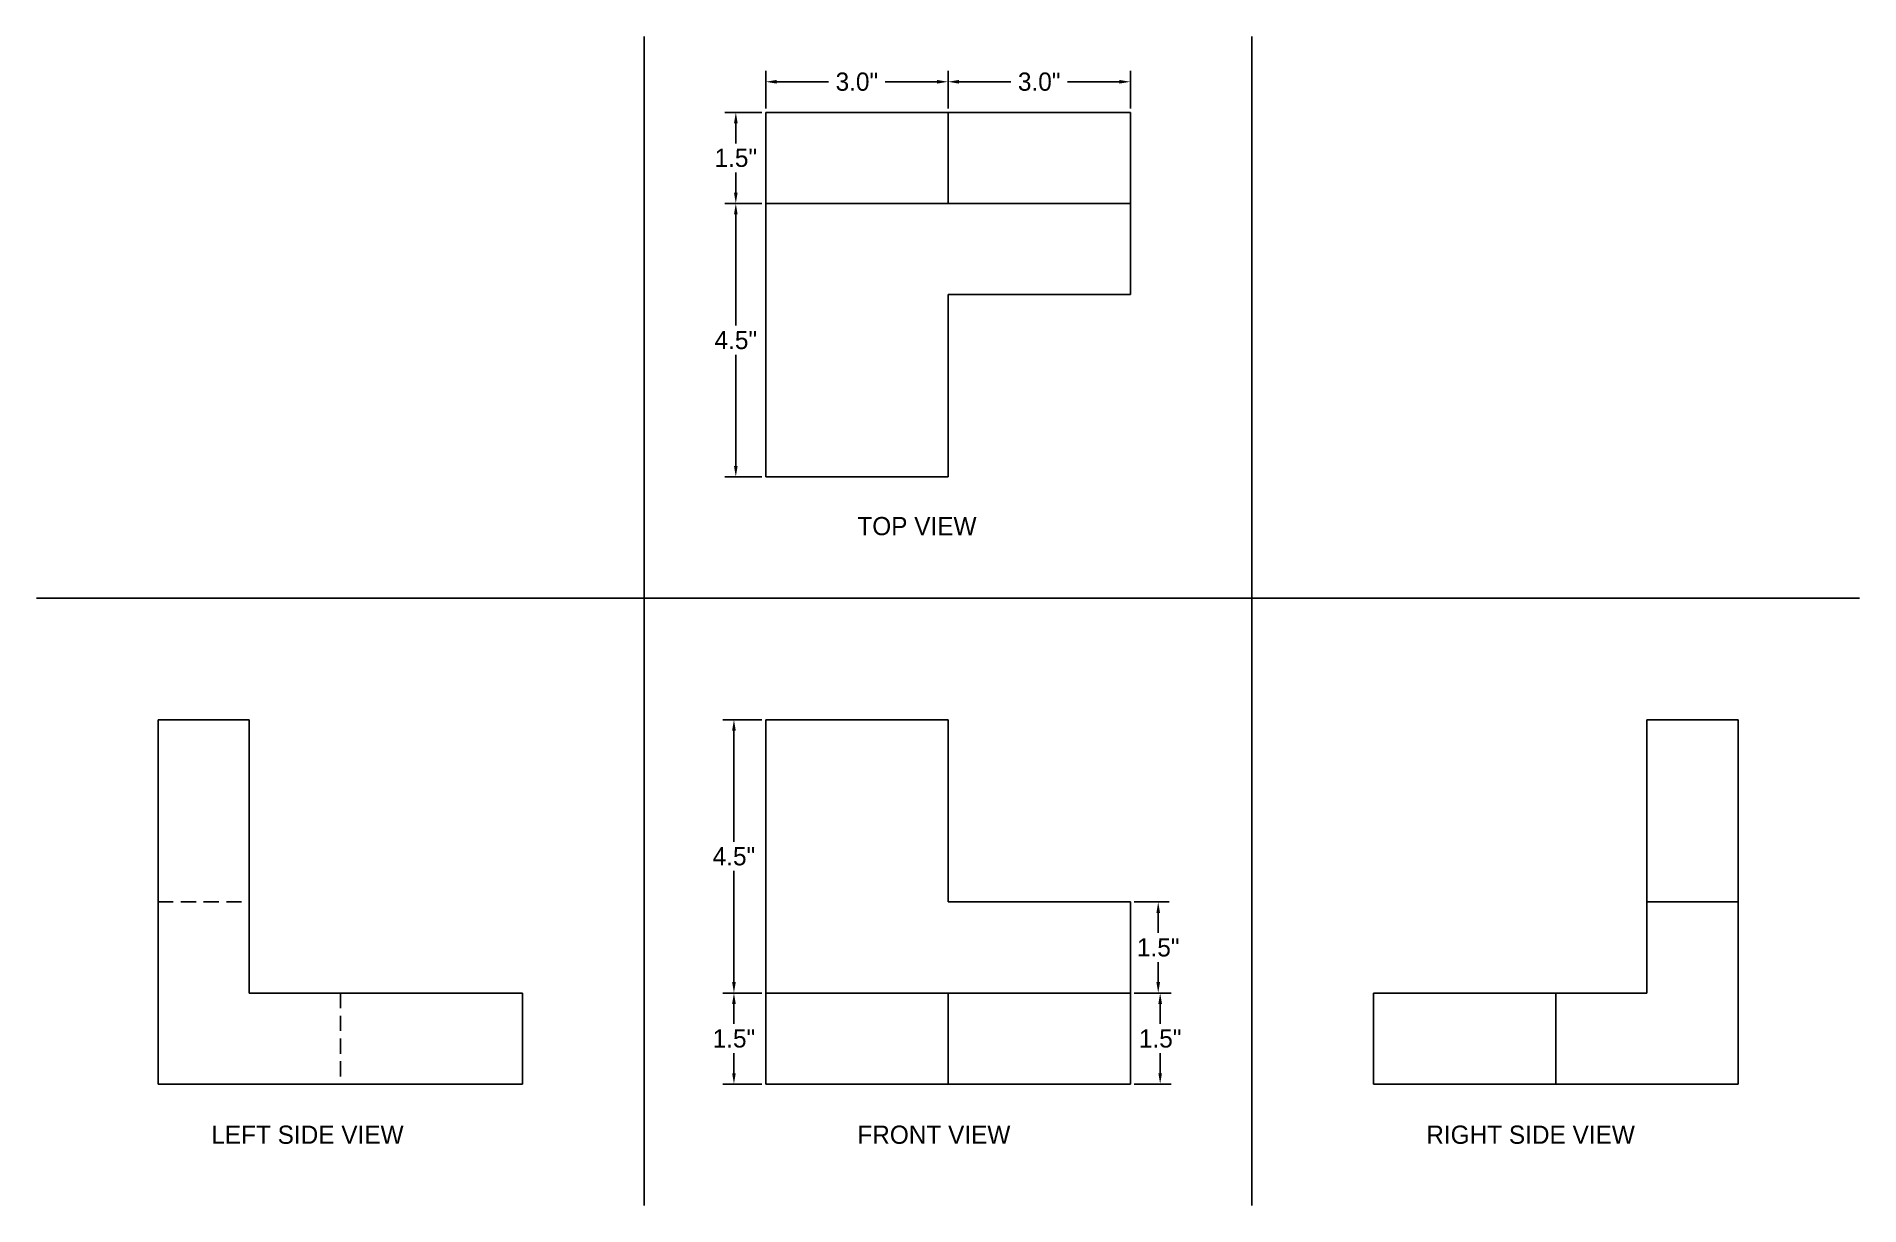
# Model space of a CAD drawing. Header units: inches. Extents: x 38.5 to 68.5, y 14.9 to 34.1.
import ezdxf

# ---------------------------------------------------------------- set-up
doc = ezdxf.new("R2010")
doc.units = ezdxf.units.IN
doc.header["$MEASUREMENT"] = 0
doc.linetypes.add('ACAD_ISO02W100', pattern=[15, 12, -3])
doc.linetypes.add('DASHED2', pattern=[0.375, 0.25, -0.125])
doc.dimstyles.get("Standard").update_dxf_attribs({"dimtxt": 0.18, "dimasz": 0.18, "dimexe": 0.18, "dimexo": 0.0625, "dimgap": 0.09, "dimtad": 0, "dimtih": 1, "dimtoh": 1, "dimdec": 1, "dimzin": 0, "dimdsep": 46, "dimlunit": 3, "dimtxsty": 'Standard', "dimcen": 0.09, "dimclre": 1, "dimclrt": 2, "dimadec": 0, "dimazin": 0, "dimtfac": 1, "dimtdec": 1, "dimtofl": 0, "dimtmove": 0, "dimatfit": 3, "dimfxl": 1, "dimtolj": 1, "dimtzin": 0, "dimarcsym": 0})

# ---------------------------------------------------------------- blocks, each defined once
blk = doc.blocks.new('*D2')
at = {"color": 1, "lineweight": -2}
for p, q in [((50.479, 32.916), (50.479, 33.537)), ((53.479, 32.916), (53.479, 33.537))]:
    blk.add_line(p, q, dxfattribs=at)
at = {"color": 0, "lineweight": -2}
for p, q in [((50.659, 33.357), (51.514, 33.357)), ((53.299, 33.357), (52.444, 33.357))]:
    blk.add_line(p, q, dxfattribs=at)
at = {"color": 0}
for points in [[(50.659, 33.387), (50.659, 33.327), (50.479, 33.357)], [(53.299, 33.387), (53.299, 33.327), (53.479, 33.357)]]:
    blk.add_solid(points, dxfattribs=at)
at = {"layer": 'Defpoints', "color": 0}
for p in [(53.479, 33.357), (50.479, 32.853), (53.479, 32.853)]:
    blk.add_point(p, dxfattribs=at)
at = {"color": 2, "insert": (51.979, 33.357), "char_height": 0.3, "attachment_point": 5}
blk.add_mtext('\\A1;3.0"', dxfattribs=at)
blk = doc.blocks.new('*D3')
at = {"color": 1, "lineweight": -2}
for p, q in [((53.479, 32.916), (53.479, 33.537)), ((56.479, 32.916), (56.479, 33.537))]:
    blk.add_line(p, q, dxfattribs=at)
at = {"color": 0, "lineweight": -2}
for p, q in [((53.659, 33.357), (54.514, 33.357)), ((56.299, 33.357), (55.444, 33.357))]:
    blk.add_line(p, q, dxfattribs=at)
at = {"color": 0}
for points in [[(53.659, 33.387), (53.659, 33.327), (53.479, 33.357)], [(56.299, 33.387), (56.299, 33.327), (56.479, 33.357)]]:
    blk.add_solid(points, dxfattribs=at)
at = {"layer": 'Defpoints', "color": 0}
for p in [(53.479, 33.357), (53.479, 32.853), (56.479, 32.853)]:
    blk.add_point(p, dxfattribs=at)
at = {"color": 2, "insert": (54.979, 33.357), "char_height": 0.3, "attachment_point": 5}
blk.add_mtext('\\A1;3.0"', dxfattribs=at)
blk = doc.blocks.new('*D4')
at = {"color": 1, "lineweight": -2}
for p, q in [((50.416, 32.853), (49.807, 32.853)), ((50.416, 31.353), (49.807, 31.353))]:
    blk.add_line(p, q, dxfattribs=at)
at = {"color": 0, "lineweight": -2}
for p, q in [((49.987, 32.673), (49.987, 32.343)), ((49.987, 31.533), (49.987, 31.863))]:
    blk.add_line(p, q, dxfattribs=at)
at = {"color": 0}
for points in [[(49.957, 32.673), (50.017, 32.673), (49.987, 32.853)], [(49.957, 31.533), (50.017, 31.533), (49.987, 31.353)]]:
    blk.add_solid(points, dxfattribs=at)
at = {"layer": 'Defpoints', "color": 0}
for p in [(50.479, 32.853), (49.987, 31.353), (50.479, 31.353)]:
    blk.add_point(p, dxfattribs=at)
at = {"color": 2, "insert": (49.987, 32.103), "char_height": 0.3, "attachment_point": 5}
blk.add_mtext('\\A1;1.5"', dxfattribs=at)
blk = doc.blocks.new('*D5')
at = {"color": 1, "lineweight": -2}
for p, q in [((50.416, 31.353), (49.807, 31.353)), ((50.416, 26.853), (49.807, 26.853))]:
    blk.add_line(p, q, dxfattribs=at)
at = {"color": 0, "lineweight": -2}
for p, q in [((49.987, 31.173), (49.987, 29.343)), ((49.987, 27.033), (49.987, 28.863))]:
    blk.add_line(p, q, dxfattribs=at)
at = {"color": 0}
for points in [[(49.957, 31.173), (50.017, 31.173), (49.987, 31.353)], [(49.957, 27.033), (50.017, 27.033), (49.987, 26.853)]]:
    blk.add_solid(points, dxfattribs=at)
at = {"layer": 'Defpoints', "color": 0}
for p in [(50.479, 31.353), (49.987, 26.853), (50.479, 26.853)]:
    blk.add_point(p, dxfattribs=at)
at = {"color": 2, "insert": (49.987, 29.103), "char_height": 0.3, "attachment_point": 5}
blk.add_mtext('\\A1;4.5"', dxfattribs=at)
blk = doc.blocks.new('*D6')
at = {"color": 1, "lineweight": -2}
for p, q in [((50.416, 22.853), (49.776, 22.853)), ((50.416, 18.353), (49.776, 18.353))]:
    blk.add_line(p, q, dxfattribs=at)
at = {"color": 0, "lineweight": -2}
for p, q in [((49.956, 22.673), (49.956, 20.843)), ((49.956, 18.533), (49.956, 20.363))]:
    blk.add_line(p, q, dxfattribs=at)
at = {"color": 0}
for points in [[(49.926, 22.673), (49.986, 22.673), (49.956, 22.853)], [(49.926, 18.533), (49.986, 18.533), (49.956, 18.353)]]:
    blk.add_solid(points, dxfattribs=at)
at = {"layer": 'Defpoints', "color": 0}
for p in [(50.479, 22.853), (49.956, 18.353), (50.479, 18.353)]:
    blk.add_point(p, dxfattribs=at)
at = {"color": 2, "insert": (49.956, 20.603), "char_height": 0.3, "attachment_point": 5}
blk.add_mtext('\\A1;4.5"', dxfattribs=at)
blk = doc.blocks.new('*D7')
at = {"color": 1, "lineweight": -2}
for p, q in [((50.416, 18.353), (49.776, 18.353)), ((50.416, 16.853), (49.776, 16.853))]:
    blk.add_line(p, q, dxfattribs=at)
at = {"color": 0, "lineweight": -2}
for p, q in [((49.956, 18.173), (49.956, 17.843)), ((49.956, 17.033), (49.956, 17.363))]:
    blk.add_line(p, q, dxfattribs=at)
at = {"color": 0}
for points in [[(49.926, 18.173), (49.986, 18.173), (49.956, 18.353)], [(49.926, 17.033), (49.986, 17.033), (49.956, 16.853)]]:
    blk.add_solid(points, dxfattribs=at)
at = {"layer": 'Defpoints', "color": 0}
for p in [(49.956, 18.353), (50.479, 18.353), (50.479, 16.853)]:
    blk.add_point(p, dxfattribs=at)
at = {"color": 2, "insert": (49.956, 17.603), "char_height": 0.3, "attachment_point": 5}
blk.add_mtext('\\A1;1.5"', dxfattribs=at)
blk = doc.blocks.new('*D8')
at = {"color": 1, "lineweight": -2}
for p, q in [((56.541, 18.353), (57.15, 18.353)), ((56.541, 16.853), (57.15, 16.853))]:
    blk.add_line(p, q, dxfattribs=at)
at = {"color": 0, "lineweight": -2}
for p, q in [((56.97, 18.173), (56.97, 17.843)), ((56.97, 17.033), (56.97, 17.363))]:
    blk.add_line(p, q, dxfattribs=at)
at = {"color": 0}
for points in [[(56.94, 18.173), (57, 18.173), (56.97, 18.353)], [(56.94, 17.033), (57, 17.033), (56.97, 16.853)]]:
    blk.add_solid(points, dxfattribs=at)
at = {"layer": 'Defpoints', "color": 0}
for p in [(56.479, 18.353), (56.97, 18.353), (56.479, 16.853)]:
    blk.add_point(p, dxfattribs=at)
at = {"color": 2, "insert": (56.97, 17.603), "char_height": 0.3, "attachment_point": 5}
blk.add_mtext('\\A1;1.5"', dxfattribs=at)
blk = doc.blocks.new('*D9')
at = {"color": 1, "lineweight": -2}
for p, q in [((56.541, 19.853), (57.118, 19.853)), ((56.541, 18.353), (57.118, 18.353))]:
    blk.add_line(p, q, dxfattribs=at)
at = {"color": 0, "lineweight": -2}
for p, q in [((56.938, 19.673), (56.938, 19.343)), ((56.938, 18.533), (56.938, 18.863))]:
    blk.add_line(p, q, dxfattribs=at)
at = {"color": 0}
for points in [[(56.908, 19.673), (56.968, 19.673), (56.938, 19.853)], [(56.908, 18.533), (56.968, 18.533), (56.938, 18.353)]]:
    blk.add_solid(points, dxfattribs=at)
at = {"layer": 'Defpoints', "color": 0}
for p in [(56.479, 19.853), (56.938, 19.853), (56.479, 18.353)]:
    blk.add_point(p, dxfattribs=at)
at = {"color": 2, "insert": (56.938, 19.103), "char_height": 0.3, "attachment_point": 5}
blk.add_mtext('\\A1;1.5"', dxfattribs=at)

msp = doc.modelspace()

# ---------------------------------------------------------------- linework, layer by layer
for p, q in [((48.479, 16.853), (48.479, 34.103)), ((58.479, 16.853), (58.479, 34.103)), ((53.479, 32.853), (50.479, 32.853)), ((50.479, 32.853), (50.479, 31.353)), ((56.479, 32.853), (53.479, 32.853)), ((53.479, 32.853), (53.479, 31.353)), ((56.479, 31.353), (56.479, 32.853)), ((50.479, 31.353), (50.479, 26.853)), ((50.479, 31.353), (53.479, 31.353)), ((53.479, 31.353), (56.479, 31.353)), ((56.479, 29.853), (56.479, 31.353)), ((53.479, 26.853), (53.479, 29.853)), ((53.479, 29.853), (56.479, 29.853)), ((50.479, 26.853), (53.479, 26.853)), ((50.479, 24.853), (38.479, 24.853)), ((50.479, 24.853), (68.479, 24.853)), ((40.479, 19.853), (40.479, 22.853)), ((40.479, 22.853), (41.979, 22.853)), ((41.979, 22.853), (41.979, 19.853)), ((50.479, 18.353), (50.479, 22.853)), ((50.479, 22.853), (53.479, 22.853)), ((53.479, 22.853), (53.479, 19.853)), ((66.479, 22.853), (64.979, 22.853)), ((64.979, 22.853), (64.979, 19.853)), ((66.479, 19.853), (66.479, 22.853)), ((40.479, 16.853), (40.479, 19.853)), ((41.979, 19.853), (41.979, 18.353)), ((56.479, 19.853), (53.479, 19.853)), ((56.479, 18.353), (56.479, 19.853)), ((64.979, 19.853), (64.979, 18.353)), ((64.979, 19.853), (66.479, 19.853)), ((66.479, 16.853), (66.479, 19.853)), ((41.979, 18.353), (43.479, 18.353)), ((43.479, 18.353), (46.479, 18.353)), ((46.479, 18.353), (46.479, 16.853)), ((53.479, 18.353), (50.479, 18.353)), ((50.479, 18.353), (50.479, 16.853)), ((56.479, 18.353), (53.479, 18.353)), ((53.479, 18.353), (53.479, 16.853)), ((56.479, 16.853), (56.479, 18.353)), ((63.479, 18.353), (60.479, 18.353)), ((60.479, 18.353), (60.479, 16.853)), ((64.979, 18.353), (63.479, 18.353)), ((63.479, 18.353), (63.479, 16.853)), ((43.479, 16.853), (40.479, 16.853)), ((46.479, 16.853), (43.479, 16.853)), ((48.479, 16.853), (48.479, 14.853)), ((50.479, 16.853), (53.479, 16.853)), ((53.479, 16.853), (56.479, 16.853)), ((58.479, 16.853), (58.479, 14.853)), ((60.479, 16.853), (63.479, 16.853)), ((63.479, 16.853), (66.479, 16.853))]:
    msp.add_line(p, q)
at = {"linetype": 'DASHED2'}
for p, q in [((40.479, 19.853), (41.979, 19.853)), ((43.479, 18.353), (43.479, 16.853))]:
    msp.add_line(p, q, dxfattribs=at)

# ---------------------------------------------------------------- texts
at = {"linetype": 'ACAD_ISO02W100', "lineweight": 100, "char_height": 0.3, "attachment_point": 1}
for s, insert, width in [('TOP VIEW', (51.987, 26.191), 3.26894), ('LEFT SIDE VIEW', (41.355, 16.17), 4.22105), ('FRONT VIEW', (51.987, 16.17), 3.26894), ('RIGHT SIDE VIEW', (61.349, 16.17), 4.6019)]:
    msp.add_mtext(s, dxfattribs=dict(at, insert=insert, width=width))

# ---------------------------------------------------------------- dimensions: what is measured, and where the dimension line sits
for p1, picture, middle in [((50.479, 32.853), '*D2', (51.979, 33.357)), ((56.479, 32.853), '*D3', (54.979, 33.357))]:
    dim = msp.add_linear_dim(base=(53.479, 33.357), p1=p1, p2=(53.479, 32.853), dimstyle='Standard', override={"dimtxt": 0.3})
    dim.commit()
    dim.dimension.update_dxf_attribs({"geometry": picture, "text_midpoint": middle})
for base, p1, p2, picture, middle in [((49.987, 31.353), (50.479, 32.853), (50.479, 31.353), '*D4', (49.987, 32.103)), ((49.987, 26.853), (50.479, 31.353), (50.479, 26.853), '*D5', (49.987, 29.103)), ((49.956, 18.353), (50.479, 22.853), (50.479, 18.353), '*D6', (49.956, 20.603)), ((56.938, 19.853), (56.479, 18.353), (56.479, 19.853), '*D9', (56.938, 19.103)), ((49.956, 18.353), (50.479, 16.853), (50.479, 18.353), '*D7', (49.956, 17.603)), ((56.97, 18.353), (56.479, 16.853), (56.479, 18.353), '*D8', (56.97, 17.603))]:
    dim = msp.add_linear_dim(base=base, p1=p1, p2=p2, angle=90, dimstyle='Standard', override={"dimtxt": 0.3})
    dim.commit()
    dim.dimension.update_dxf_attribs({"geometry": picture, "text_midpoint": middle})

doc.saveas('drawing.dxf')
